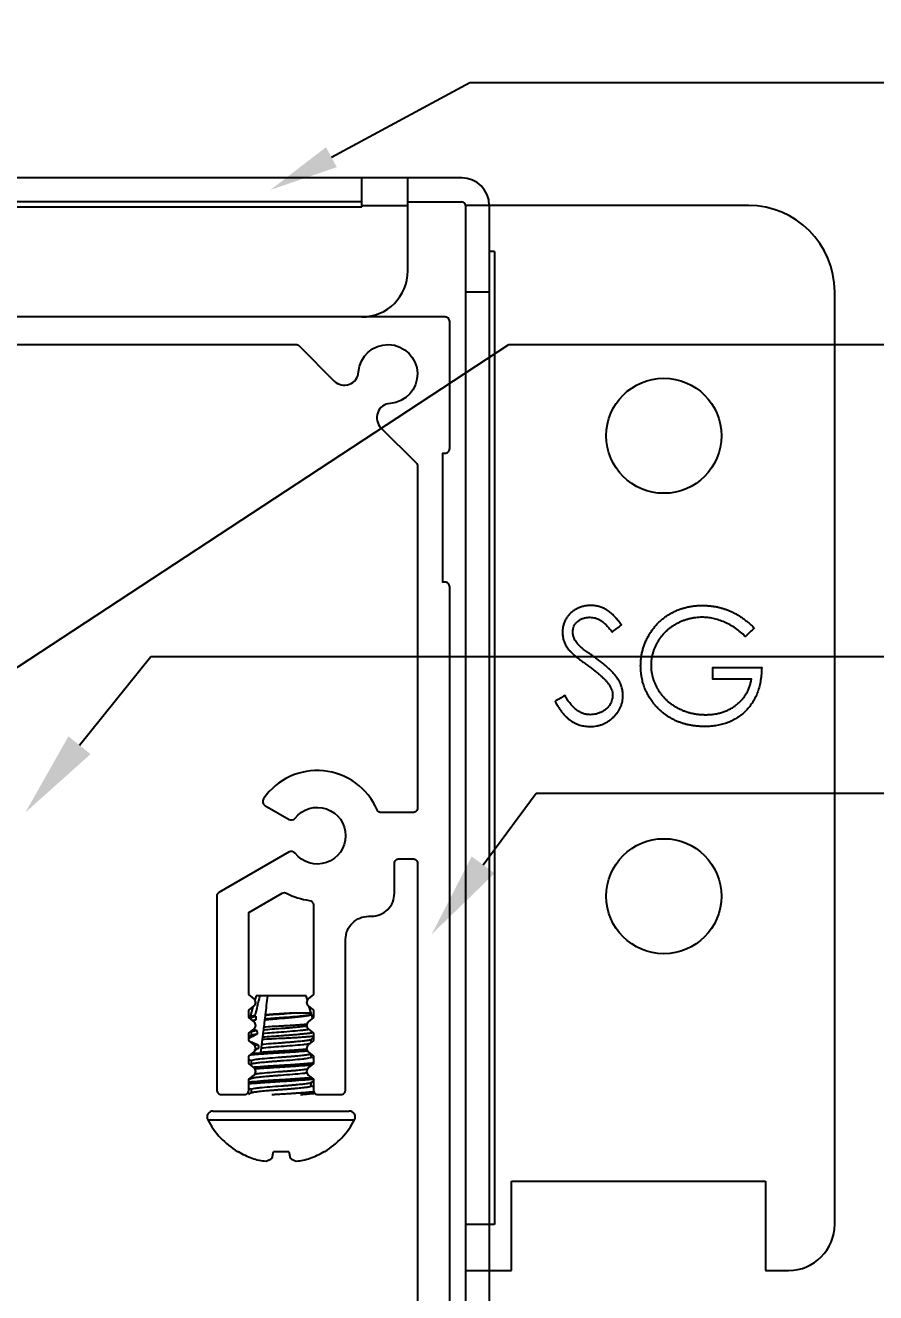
# Model space of a CAD drawing. Extents: x -3.31 to 5.76, y -0.45 to 4.38.
# Drawn here: x 0.578 to 2.425, y 1.508 to 4.26 of the extents above; entities that cross this region are included whole.
import ezdxf
from ezdxf import colors
from ezdxf.entities.mleader import LeaderData, LeaderLine
from ezdxf.math import Vec2, Vec3

# ---------------------------------------------------------------- set-up
doc = ezdxf.new("R2010")
doc.units = 0
doc.header["$LTSCALE"] = 0.5
doc.header["$MEASUREMENT"] = 0
doc.layers.add('CUST DWG', color=60, linetype='CONTINUOUS', lineweight=20)
for name, color, linetype in [('FAB DWG', 221, 'CONTINUOUS'), ('Hardware', 242, 'CONTINUOUS'), ('Housing', 150, 'CONTINUOUS'), ('Mounting', 4, 'CONTINUOUS')]:
    doc.layers.add(name, color=color, linetype=linetype)
doc.styles.add('LSAD_Standard', font='arial.ttf')
doc.styles.get("Standard").update_dxf_attribs({"font": 'arial.ttf'})

msp = doc.modelspace()

# ---------------------------------------------------------------- linework, layer by layer
at = {"layer": 'Hardware', "linetype": 'Continuous', "lineweight": 25, "transparency": 16777216}
for p, q in [((1.0795, 2.1521), (1.0771, 2.1435)), ((1.0878, 2.1521), (1.0795, 2.1521)), ((1.1051, 2.1521), (1.0878, 2.1521)), ((1.1885, 2.1521), (1.1051, 2.1521)), ((1.1909, 2.1435), (1.1885, 2.1521)), ((1.0728, 2.1284), (1.0666, 2.1066)), ((1.1991, 2.1148), (1.1952, 2.1284)), ((1.0689, 2.1052), (1.0689, 2.1009)), ((1.0737, 2.0972), (1.0736, 2.0969)), ((1.0968, 2.0842), (1.0987, 2.1002)), ((1.099, 2.1024), (1.1, 2.1103)), ((1.1991, 2.1148), (1.1566, 2.1148)), ((1.1991, 2.113), (1.1991, 2.1148)), ((1.2023, 2.1035), (1.1997, 2.1127)), ((1.0689, 2.074), (1.0689, 2.0665)), ((1.0951, 2.0708), (1.0961, 2.0787)), ((1.0629, 2.0551), (1.0629, 2.0551)), ((1.0641, 2.0598), (1.064, 2.0595)), ((1.0912, 2.0391), (1.0922, 2.047)), ((1.0935, 2.0573), (1.0941, 2.0629)), ((1.1991, 2.0509), (1.1991, 2.058)), ((1.0689, 2.0115), (1.0689, 2.004)), ((1.0897, 2.0271), (1.0713, 2.0271)), ((1.0897, 2.0271), (1.0901, 2.0301)), ((1.1991, 2.0193), (1.1991, 2.0251)), ((1.0689, 1.9802), (1.0689, 1.9799)), ((1.0689, 1.9751), (1.0689, 1.9728)), ((1.1991, 1.9568), (1.1991, 1.9642)), ((1.0689, 1.949), (1.0689, 1.9415)), ((0.986, 1.9021), (1.282, 1.9021)), ((0.9745, 1.8829), (1.2935, 1.8829)), ((1.0392, 1.814), (1.0407, 1.814)), ((1.1147, 1.7995), (1.1173, 1.814)), ((1.1173, 1.814), (1.1507, 1.814)), ((1.1507, 1.814), (1.1533, 1.7995)), ((1.2273, 1.814), (1.2288, 1.814))]:
    msp.add_line(p, q, dxfattribs=at)
for centre, radius, start, end in [((0.986, 1.8891), 0.013, 90, 207.9938), ((1.282, 1.8891), 0.013, 332.0062, 90), ((1.134, 1.9677), 0.1806, 207.9938, 238.3387), ((1.134, 1.9677), 0.1806, 301.6613, 332.0062), ((1.1336, 1.9699), 0.1815, 239.229, 249.8813), ((1.1171, 1.9435), 0.1512, 252.3082, 263.939), ((1.0901, 1.8349), 0.0431, 284.8076, 304.868), ((1.1779, 1.8349), 0.0431, 235.132, 255.1924), ((1.1509, 1.9435), 0.1512, 276.061, 287.6918), ((1.1344, 1.9699), 0.1815, 290.1187, 300.771)]:
    msp.add_arc(centre, radius, start, end, dxfattribs=at)
for start_param, end_param in [(5.267834, 5.285097), (5.338078, 5.356179), (5.412021, 5.431208)]:
    msp.add_ellipse((1.134, 2.3875), major_axis=(0, -0.5301), ratio=0.122785, start_param=start_param, end_param=end_param, dxfattribs=at)
for points in [[(1.0878, 2.1521), (1.0841, 2.1377), (1.0804, 2.1233), (1.0767, 2.1089)], [(1.1, 2.111), (1.1017, 2.1247), (1.1034, 2.1384), (1.1051, 2.1521)], [(1.0734, 2.0971), (1.0735, 2.0972), (1.0736, 2.0972), (1.0737, 2.0972)], [(1.0793, 2.1002), (1.0774, 2.0992), (1.0755, 2.0982), (1.0737, 2.0972)], [(1.0767, 2.1089), (1.0773, 2.1086), (1.078, 2.1083), (1.0787, 2.108)], [(1.0987, 2.1002), (1.0988, 2.1009), (1.0989, 2.1017), (1.099, 2.1024)], [(1.1, 2.1103), (1.1, 2.1105), (1.1, 2.1107), (1.1, 2.111)], [(1.1566, 2.1148), (1.1493, 2.1142), (1.1418, 2.1137), (1.134, 2.1133)], [(1.134, 2.113), (1.1414, 2.1136), (1.1492, 2.1141), (1.1566, 2.1148)], [(1.0679, 2.0742), (1.0682, 2.074), (1.0686, 2.0738), (1.0689, 2.0736)], [(1.0941, 2.0629), (1.1063, 2.064), (1.1201, 2.065), (1.134, 2.066)], [(1.064, 2.0597), (1.064, 2.0597), (1.064, 2.0598), (1.0641, 2.0598)], [(1.085, 2.0384), (1.0816, 2.0367), (1.0783, 2.035), (1.0749, 2.0333)], [(1.0758, 2.0451), (1.0781, 2.0454), (1.0808, 2.0458), (1.0842, 2.0462)], [(1.1985, 2.0576), (1.2003, 2.0587), (1.2022, 2.0598), (1.204, 2.0609)], [(1.1991, 2.0509), (1.1991, 2.0509), (1.1991, 2.0509), (1.1991, 2.0509)], [(1.064, 2.014), (1.0656, 2.013), (1.0673, 2.0121), (1.0689, 2.0111)], [(1.204, 2.0168), (1.2024, 2.0177), (1.2007, 2.0187), (1.1991, 2.0196)], [(1.0695, 2.0044), (1.0686, 2.0038), (1.0676, 2.0033), (1.0667, 2.0027)], [(1.0695, 1.9731), (1.0677, 1.972), (1.0658, 1.971), (1.064, 1.9699)], [(1.1985, 1.9639), (1.2003, 1.965), (1.2022, 1.966), (1.204, 1.9671)], [(1.204, 1.9543), (1.2024, 1.9552), (1.2007, 1.9562), (1.1991, 1.9571)], [(1.0695, 1.9419), (1.0673, 1.9406), (1.0651, 1.9393), (1.0629, 1.938)], [(1.064, 1.9515), (1.0656, 1.9505), (1.0673, 1.9496), (1.0689, 1.9486)], [(1.2077, 1.938), (1.2083, 1.9384), (1.2089, 1.9387), (1.2095, 1.9391)]]:
    msp.add_open_spline(points, degree=3, dxfattribs=at)
for points, knots in [([(1.0767, 2.1089), (1.0758, 2.1088), (1.074, 2.1086), (1.0718, 2.1082), (1.07, 2.1079), (1.0685, 2.1076), (1.0674, 2.1072), (1.0667, 2.1068), (1.0665, 2.1064), (1.0667, 2.1061), (1.0671, 2.106), (1.0672, 2.1059)], [0, 0, 0, 0, 0.112244, 0.224489, 0.339488, 0.454487, 0.576018, 0.697549, 0.822591, 0.947633, 1, 1, 1, 1]), ([(1.0672, 2.1059), (1.0675, 2.1057), (1.0681, 2.1054), (1.0687, 2.105), (1.0689, 2.1049)], [0, 0, 0, 0, 0.568127, 1, 1, 1, 1]), ([(1.0689, 2.1052), (1.0689, 2.1057), (1.0698, 2.1062), (1.0732, 2.1071), (1.0756, 2.1076), (1.0787, 2.108)], [0, 0, 0, 0, 0.5, 0.5, 1, 1, 1, 1]), ([(1.0714, 2.0988), (1.0715, 2.0989), (1.0725, 2.0991), (1.0747, 2.0996), (1.0778, 2.1), (1.0793, 2.1002)], [0.3191549, 0.3191549, 0.3191549, 0.3191549, 0.3566126, 0.6825629, 1, 1, 1, 1]), ([(1.0987, 2.1002), (1.1041, 2.1007), (1.1098, 2.1013), (1.1216, 2.1023), (1.1278, 2.1029), (1.134, 2.1034)], [0, 0, 0, 0, 0.5, 0.5, 1, 1, 1, 1]), ([(1.099, 2.1024), (1.1043, 2.1029), (1.1101, 2.1034), (1.122, 2.1044), (1.1281, 2.1048), (1.134, 2.1052)], [0, 0, 0, 0, 0.5, 0.5, 1, 1, 1, 1]), ([(1.134, 2.1133), (1.128, 2.1129), (1.1222, 2.1126), (1.1107, 2.1118), (1.1052, 2.1114), (1.1, 2.111)], [0, 0, 0, 0, 0.5, 0.5, 1, 1, 1, 1]), ([(1.1, 2.1103), (1.1052, 2.1108), (1.1108, 2.1113), (1.1224, 2.1122), (1.1283, 2.1126), (1.134, 2.113)], [0, 0, 0, 0, 0.5, 0.5, 1, 1, 1, 1]), ([(1.134, 2.1034), (1.1358, 2.1035), (1.1395, 2.1038), (1.1449, 2.1043), (1.1503, 2.1047), (1.1557, 2.1052), (1.1609, 2.1058), (1.1659, 2.1063), (1.1708, 2.1068), (1.1754, 2.1073), (1.1796, 2.1079), (1.1835, 2.1084), (1.1871, 2.1089), (1.1903, 2.1094), (1.193, 2.1098), (1.1953, 2.1103), (1.1971, 2.1108), (1.1985, 2.1113), (1.1994, 2.1118), (1.1997, 2.1124), (1.1997, 2.1129), (1.1993, 2.1132), (1.1991, 2.1134)], [0, 0, 0, 0, 0.048648, 0.0972962, 0.1472754, 0.1972547, 0.2473158, 0.2973769, 0.3488876, 0.4003983, 0.4505383, 0.5006782, 0.5522771, 0.6038759, 0.6539802, 0.7040826, 0.7557158, 0.807349, 0.8562902, 0.9052315, 0.9556005, 1, 1, 1, 1]), ([(1.134, 2.1052), (1.1421, 2.1058), (1.1507, 2.1064), (1.1668, 2.1078), (1.1742, 2.1085), (1.1832, 2.1095), (1.1859, 2.1098), (1.1905, 2.1104), (1.1924, 2.1107), (1.1973, 2.1116), (1.1991, 2.1123), (1.1991, 2.113)], [0, 0, 0, 0, 0.25, 0.25, 0.5, 0.5, 0.625, 0.625, 0.75, 0.75, 1, 1, 1, 1]), ([(1.0695, 2.0669), (1.0682, 2.0661), (1.0664, 2.065), (1.0645, 2.064), (1.064, 2.0637)], [0, 0, 0, 0, 0.2434195, 0.3393253, 0.3393253, 0.3393253, 0.3393253]), ([(1.0819, 2.0693), (1.0787, 2.0676), (1.0755, 2.0659), (1.0723, 2.0642), (1.0706, 2.0633), (1.069, 2.0624), (1.0674, 2.0616), (1.0663, 2.061), (1.0652, 2.0604), (1.0641, 2.0598)], [0, 0, 0, 0, 0.0002790799, 0.0002790799, 0.0002790799, 0.0004186284, 0.0004186284, 0.0004186284, 0.0005157573, 0.0005157573, 0.0005157573, 0.0005157573]), ([(1.0689, 2.074), (1.0689, 2.0745), (1.0701, 2.0751), (1.0733, 2.0759), (1.0746, 2.0761), (1.0776, 2.0766), (1.0793, 2.0768), (1.0812, 2.0771)], [0, 0, 0, 0, 0.5, 0.5, 0.75, 0.75, 1, 1, 1, 1]), ([(1.0695, 2.0669), (1.07, 2.0671), (1.0709, 2.0675), (1.0737, 2.0682), (1.0773, 2.0687), (1.0804, 2.0691), (1.0819, 2.0693)], [0, 0, 0, 0, 0.2512786, 0.5053271, 0.7529688, 1, 1, 1, 1]), ([(1.0746, 2.0799), (1.0746, 2.0798), (1.0746, 2.0798), (1.0747, 2.0798), (1.0769, 2.0789), (1.079, 2.0779), (1.0812, 2.0771)], [0.0001776785, 0.0001776785, 0.0001776785, 0.0001776785, 0.0001810115, 0.0001810115, 0.0001810115, 0.000362095, 0.000362095, 0.000362095, 0.000362095]), ([(1.0941, 2.0629), (1.0942, 2.0633), (1.0942, 2.0637), (1.0943, 2.0641), (1.0944, 2.0649), (1.0945, 2.0656), (1.0946, 2.0664), (1.0948, 2.0679), (1.0949, 2.0694), (1.0951, 2.0708)], [0.0000695081, 0.0000695081, 0.0000695081, 0.0000695081, 0.0001386637, 0.0001386637, 0.0001386637, 0.0002773283, 0.0002773283, 0.0002773283, 0.0005446923, 0.0005446923, 0.0005446923, 0.0005446923]), ([(1.0951, 2.0708), (1.1008, 2.0713), (1.1072, 2.0719), (1.1205, 2.073), (1.1274, 2.0735), (1.134, 2.074)], [0, 0, 0, 0, 0.5, 0.5, 1, 1, 1, 1]), ([(1.0961, 2.0787), (1.0962, 2.0798), (1.0964, 2.0809), (1.0965, 2.082), (1.0966, 2.0827), (1.0967, 2.0834), (1.0968, 2.0842)], [0, 0, 0, 0, 0.0001874354, 0.0001874354, 0.0001874354, 0.0003074882, 0.0003074882, 0.0003074882, 0.0003074882]), ([(1.0961, 2.0787), (1.1017, 2.0792), (1.1079, 2.0798), (1.1209, 2.0808), (1.1276, 2.0813), (1.134, 2.0818)], [0, 0, 0, 0, 0.5, 0.5, 1, 1, 1, 1]), ([(1.134, 2.0864), (1.1275, 2.0861), (1.121, 2.0857), (1.1084, 2.0849), (1.1024, 2.0846), (1.0968, 2.0842)], [0, 0, 0, 0, 0.5, 0.5, 1, 1, 1, 1]), ([(1.1895, 2.0902), (1.1887, 2.0901), (1.1865, 2.0899), (1.1827, 2.0896), (1.1781, 2.0893), (1.1732, 2.0889), (1.168, 2.0885), (1.1626, 2.0881), (1.1568, 2.0878), (1.1502, 2.0873), (1.1425, 2.0869), (1.1369, 2.0866), (1.134, 2.0864)], [0.4362175, 0.4362175, 0.4362175, 0.4362175, 0.4726258, 0.5252936, 0.5794574, 0.6336212, 0.686859, 0.7400967, 0.7948807, 0.8496647, 0.9243125, 1, 1, 1, 1]), ([(1.134, 2.0818), (1.1368, 2.082), (1.1423, 2.0824), (1.1507, 2.083), (1.1588, 2.0837), (1.1666, 2.0844), (1.1739, 2.0851), (1.1803, 2.0858), (1.1855, 2.0864), (1.1883, 2.0867), (1.1894, 2.0869)], [0, 0, 0, 0, 0.0884382, 0.1792117, 0.2716125, 0.3648493, 0.4580862, 0.550487, 0.6412605, 0.7087591, 0.7087591, 0.7087591, 0.7087591]), ([(1.134, 2.074), (1.1421, 2.0745), (1.1507, 2.0752), (1.1668, 2.0766), (1.1742, 2.0773), (1.1832, 2.0783), (1.1859, 2.0786), (1.1903, 2.0792), (1.1921, 2.0794), (1.1936, 2.0797)], [0, 0, 0, 0, 0.25, 0.25, 0.5, 0.5, 0.625, 0.625, 0.7398258, 0.7398258, 0.7398258, 0.7398258]), ([(1.134, 2.066), (1.1376, 2.0662), (1.1431, 2.0666), (1.1504, 2.0672), (1.156, 2.0676), (1.1619, 2.0681), (1.1678, 2.0686), (1.1736, 2.0692), (1.1791, 2.0697), (1.1842, 2.0702), (1.1889, 2.0707), (1.1933, 2.0712), (1.1973, 2.0717), (1.2002, 2.0721), (1.2018, 2.0724), (1.2023, 2.0724)], [0, 0, 0, 0, 0.0834251, 0.1260067, 0.1685884, 0.2182514, 0.2679144, 0.3190165, 0.3701187, 0.4198424, 0.4695662, 0.5207354, 0.5719047, 0.6216119, 0.6487071, 0.6487071, 0.6487071, 0.6487071]), ([(1.204, 2.0642), (1.2033, 2.0641), (1.2016, 2.0639), (1.1984, 2.0636), (1.1943, 2.0633), (1.1898, 2.0629), (1.1849, 2.0626), (1.1796, 2.0622), (1.174, 2.0618), (1.168, 2.0614), (1.1618, 2.061), (1.1541, 2.0606), (1.1448, 2.0601), (1.1376, 2.0597), (1.134, 2.0596)], [0.310841, 0.310841, 0.310841, 0.310841, 0.3447317, 0.3986166, 0.4512196, 0.5038226, 0.5579182, 0.6120137, 0.6652134, 0.718413, 0.7731576, 0.8279021, 0.9131695, 1, 1, 1, 1]), ([(1.0651, 2.0541), (1.0661, 2.0536), (1.0671, 2.0532), (1.0682, 2.0527), (1.0699, 2.052), (1.0717, 2.0512), (1.0735, 2.0504), (1.077, 2.0489), (1.0806, 2.0475), (1.0842, 2.0462)], [0.0000617261, 0.0000617261, 0.0000617261, 0.0000617261, 0.0001468909, 0.0001468909, 0.0001468909, 0.000293784, 0.000293784, 0.000293784, 0.000587968, 0.000587968, 0.000587968, 0.000587968]), ([(1.0787, 2.0377), (1.0789, 2.0377), (1.0809, 2.0379), (1.0831, 2.0382), (1.085, 2.0384)], [0.7201844, 0.7201844, 0.7201844, 0.7201844, 0.7561037, 1, 1, 1, 1]), ([(1.0901, 2.0301), (1.0902, 2.0309), (1.0903, 2.0317), (1.0904, 2.0325), (1.0905, 2.0336), (1.0907, 2.0348), (1.0908, 2.0359), (1.091, 2.037), (1.0911, 2.0381), (1.0912, 2.0391)], [0, 0, 0, 0, 0.0001386643, 0.0001386643, 0.0001386643, 0.0003506124, 0.0003506124, 0.0003506124, 0.0005626753, 0.0005626753, 0.0005626753, 0.0005626753]), ([(1.0912, 2.0391), (1.0971, 2.0397), (1.1041, 2.0404), (1.1189, 2.0416), (1.1266, 2.0422), (1.134, 2.0427)], [0, 0, 0, 0, 0.5, 0.5, 1, 1, 1, 1]), ([(1.0922, 2.047), (1.0924, 2.0487), (1.0926, 2.0505), (1.0928, 2.0523), (1.093, 2.0532), (1.0931, 2.0541), (1.0932, 2.055), (1.0933, 2.0558), (1.0934, 2.0566), (1.0935, 2.0573)], [0, 0, 0, 0, 0.0003045363, 0.0003045363, 0.0003045363, 0.0004568481, 0.0004568481, 0.0004568481, 0.000587397, 0.000587397, 0.000587397, 0.000587397]), ([(1.0922, 2.047), (1.0981, 2.0476), (1.1049, 2.0483), (1.1193, 2.0495), (1.1268, 2.05), (1.134, 2.0505)], [0, 0, 0, 0, 0.5, 0.5, 1, 1, 1, 1]), ([(1.134, 2.0596), (1.1269, 2.0592), (1.1199, 2.0589), (1.1063, 2.0581), (1.0996, 2.0577), (1.0935, 2.0573)], [0, 0, 0, 0, 0.5, 0.5, 1, 1, 1, 1]), ([(1.134, 2.0505), (1.1368, 2.0507), (1.1423, 2.0511), (1.1507, 2.0518), (1.1588, 2.0524), (1.1666, 2.0531), (1.1739, 2.0538), (1.1803, 2.0545), (1.1859, 2.0552), (1.1905, 2.0557), (1.1942, 2.0563), (1.197, 2.057), (1.198, 2.0574), (1.1985, 2.0576)], [0, 0, 0, 0, 0.088435, 0.179206, 0.271603, 0.364837, 0.458071, 0.550469, 0.641239, 0.729674, 0.818109, 0.90888, 1, 1, 1, 1]), ([(1.134, 2.0427), (1.1421, 2.0433), (1.1507, 2.0439), (1.1668, 2.0453), (1.1742, 2.046), (1.1832, 2.047), (1.1859, 2.0473), (1.1905, 2.0479), (1.1924, 2.0482), (1.1953, 2.0488), (1.1964, 2.049), (1.1972, 2.0493)], [0, 0, 0, 0, 0.25, 0.25, 0.5, 0.5, 0.625, 0.625, 0.75, 0.75, 0.8498035, 0.8498035, 0.8498035, 0.8498035]), ([(1.134, 2.033), (1.1375, 2.0332), (1.1445, 2.0335), (1.155, 2.0342), (1.1653, 2.0349), (1.1751, 2.0356), (1.1831, 2.0362), (1.1877, 2.0365), (1.1894, 2.0367)], [0, 0, 0, 0, 0.0755779, 0.1531431, 0.2320928, 0.3117535, 0.3914142, 0.441521, 0.441521, 0.441521, 0.441521]), ([(1.068, 2.0244), (1.0683, 2.0244), (1.0706, 2.0246), (1.0756, 2.0251), (1.0838, 2.0258), (1.0929, 2.0264), (1.1027, 2.0271), (1.113, 2.0278), (1.1235, 2.0285), (1.1305, 2.0289), (1.134, 2.0291)], [0.443136, 0.443136, 0.443136, 0.443136, 0.4520709, 0.5296362, 0.6085858, 0.6882465, 0.7679072, 0.8468569, 0.9244221, 1, 1, 1, 1]), ([(1.0689, 2.0115), (1.0689, 2.0122), (1.0707, 2.0129), (1.0756, 2.0138), (1.0775, 2.0141), (1.0821, 2.0147), (1.0848, 2.015), (1.0938, 2.016), (1.1012, 2.0167), (1.1173, 2.0181), (1.1259, 2.0187), (1.134, 2.0193)], [0, 0, 0, 0, 0.25, 0.25, 0.375, 0.375, 0.5, 0.5, 0.75, 0.75, 1, 1, 1, 1]), ([(1.0695, 2.0044), (1.07, 2.0046), (1.071, 2.005), (1.0738, 2.0057), (1.0775, 2.0063), (1.0821, 2.0069), (1.0877, 2.0075), (1.0941, 2.0082), (1.1014, 2.0089), (1.1092, 2.0096), (1.1173, 2.0102), (1.1257, 2.0109), (1.1312, 2.0113), (1.134, 2.0115)], [0, 0, 0, 0, 0.091126, 0.181896, 0.270331, 0.358765, 0.449535, 0.541932, 0.635165, 0.728398, 0.820796, 0.911565, 1, 1, 1, 1]), ([(1.0901, 2.0301), (1.0968, 2.0306), (1.1041, 2.0311), (1.119, 2.0321), (1.1266, 2.0326), (1.134, 2.033)], [0, 0, 0, 0, 0.5, 0.5, 1, 1, 1, 1]), ([(1.134, 2.0291), (1.1443, 2.0296), (1.155, 2.0303), (1.1746, 2.0316), (1.1834, 2.0323), (1.1907, 2.0329)], [0, 0, 0, 0, 0.25, 0.25, 0.483276, 0.483276, 0.483276, 0.483276]), ([(1.134, 2.0193), (1.1368, 2.0195), (1.1423, 2.0199), (1.1507, 2.0205), (1.1588, 2.0212), (1.1666, 2.0219), (1.1739, 2.0226), (1.1803, 2.0233), (1.1859, 2.0239), (1.1905, 2.0245), (1.1942, 2.0251), (1.1966, 2.0256), (1.1976, 2.026), (1.1979, 2.0261)], [0, 0, 0, 0, 0.0884346, 0.1792045, 0.2716016, 0.3648347, 0.4580677, 0.5504648, 0.6412347, 0.7296693, 0.8181039, 0.9088738, 0.9638179, 0.9638179, 0.9638179, 0.9638179]), ([(1.134, 2.0115), (1.1421, 2.012), (1.1507, 2.0127), (1.1668, 2.0141), (1.1742, 2.0148), (1.1832, 2.0158), (1.1859, 2.0161), (1.1905, 2.0167), (1.1924, 2.017), (1.1973, 2.0179), (1.1991, 2.0186), (1.1991, 2.0193)], [0, 0, 0, 0, 0.25, 0.25, 0.5, 0.5, 0.625, 0.625, 0.75, 0.75, 1, 1, 1, 1]), ([(1.073, 1.9975), (1.0739, 1.9976), (1.0748, 1.9977), (1.0833, 1.9984), (1.0927, 1.9991), (1.113, 2.0005), (1.1238, 2.0011), (1.134, 2.0017)], [0.4683788, 0.4683788, 0.4683788, 0.4683788, 0.5, 0.5, 0.75, 0.75, 1, 1, 1, 1]), ([(1.0768, 1.9939), (1.079, 1.9941), (1.0842, 1.9945), (1.0929, 1.9952), (1.1027, 1.9959), (1.113, 1.9966), (1.1235, 1.9972), (1.1305, 1.9976), (1.134, 1.9978)], [0.5399853, 0.5399853, 0.5399853, 0.5399853, 0.6085858, 0.6882465, 0.7679072, 0.8468569, 0.9244221, 1, 1, 1, 1]), ([(1.0772, 1.9828), (1.078, 1.9829), (1.0789, 1.983), (1.0821, 1.9834), (1.0848, 1.9837), (1.0938, 1.9847), (1.1012, 1.9854), (1.1173, 1.9868), (1.1259, 1.9875), (1.134, 1.988)], [0.325081, 0.325081, 0.325081, 0.325081, 0.375, 0.375, 0.5, 0.5, 0.75, 0.75, 1, 1, 1, 1]), ([(1.134, 2.0017), (1.1375, 2.0019), (1.1445, 2.0023), (1.155, 2.0029), (1.1653, 2.0036), (1.1751, 2.0043), (1.1842, 2.005), (1.1924, 2.0057), (1.1989, 2.0063), (1.2025, 2.0066), (1.204, 2.0068)], [0, 0, 0, 0, 0.0755779, 0.1531431, 0.2320928, 0.3117535, 0.3914142, 0.4703638, 0.5479291, 0.6090833, 0.6090833, 0.6090833, 0.6090833]), ([(1.134, 1.9978), (1.1443, 1.9984), (1.155, 1.999), (1.1753, 2.0004), (1.1847, 2.0011), (1.1956, 2.0021), (1.1985, 2.0023), (1.2011, 2.0026)], [0, 0, 0, 0, 0.25, 0.25, 0.5, 0.5, 0.6088032, 0.6088032, 0.6088032, 0.6088032]), ([(1.134, 1.988), (1.1368, 1.9882), (1.1423, 1.9886), (1.1507, 1.9893), (1.1588, 1.9899), (1.1666, 1.9906), (1.1739, 1.9913), (1.1803, 1.992), (1.1859, 1.9927), (1.1892, 1.9931), (1.1907, 1.9933), (1.1908, 1.9933)], [0, 0, 0, 0, 0.0884346, 0.1792045, 0.2716016, 0.3648347, 0.4580677, 0.5504648, 0.6412347, 0.7296693, 0.7396386, 0.7396386, 0.7396386, 0.7396386]), ([(1.134, 1.9802), (1.1421, 1.9808), (1.1507, 1.9814), (1.1668, 1.9828), (1.1742, 1.9835), (1.1832, 1.9845), (1.1859, 1.9848), (1.1887, 1.9852), (1.1892, 1.9853), (1.1897, 1.9853)], [0, 0, 0, 0, 0.25, 0.25, 0.5, 0.5, 0.625, 0.625, 0.6524322, 0.6524322, 0.6524322, 0.6524322]), ([(1.064, 1.9654), (1.0646, 1.9654), (1.0651, 1.9655), (1.0686, 1.9658), (1.072, 1.9662), (1.0833, 1.9671), (1.0927, 1.9679), (1.113, 1.9692), (1.1238, 1.9699), (1.134, 1.9705)], [0.3494771, 0.3494771, 0.3494771, 0.3494771, 0.375, 0.375, 0.5, 0.5, 0.75, 0.75, 1, 1, 1, 1]), ([(1.064, 1.9615), (1.0655, 1.9616), (1.0691, 1.962), (1.0756, 1.9626), (1.0838, 1.9633), (1.0929, 1.9639), (1.1027, 1.9646), (1.113, 1.9653), (1.1235, 1.966), (1.1305, 1.9664), (1.134, 1.9666)], [0.3909167, 0.3909167, 0.3909167, 0.3909167, 0.4520709, 0.5296362, 0.6085858, 0.6882465, 0.7679072, 0.8468569, 0.9244221, 1, 1, 1, 1]), ([(1.0689, 1.949), (1.0689, 1.9497), (1.0707, 1.9504), (1.0756, 1.9513), (1.0775, 1.9516), (1.0821, 1.9522), (1.0848, 1.9525), (1.0938, 1.9535), (1.1012, 1.9542), (1.1173, 1.9556), (1.1259, 1.9562), (1.134, 1.9568)], [0, 0, 0, 0, 0.25, 0.25, 0.375, 0.375, 0.5, 0.5, 0.75, 0.75, 1, 1, 1, 1]), ([(1.0695, 1.9731), (1.07, 1.9733), (1.071, 1.9738), (1.0738, 1.9744), (1.0775, 1.975), (1.0821, 1.9756), (1.0877, 1.9763), (1.0941, 1.9769), (1.1014, 1.9776), (1.1092, 1.9783), (1.1173, 1.979), (1.1257, 1.9796), (1.1312, 1.98), (1.134, 1.9802)], [0, 0, 0, 0, 0.091126, 0.181896, 0.270331, 0.358765, 0.449535, 0.541932, 0.635165, 0.728398, 0.820796, 0.911565, 1, 1, 1, 1]), ([(1.0695, 1.9419), (1.07, 1.9421), (1.071, 1.9425), (1.0738, 1.9432), (1.0775, 1.9438), (1.0821, 1.9444), (1.0877, 1.945), (1.0941, 1.9457), (1.1014, 1.9464), (1.1092, 1.9471), (1.1173, 1.9477), (1.1257, 1.9484), (1.134, 1.949), (1.1423, 1.9496), (1.1507, 1.9502), (1.1588, 1.9509), (1.1666, 1.9516), (1.1739, 1.9523), (1.1803, 1.9529), (1.1859, 1.9536), (1.1905, 1.9542), (1.1942, 1.9548), (1.197, 1.9554), (1.1987, 1.9561), (1.199, 1.9566), (1.1991, 1.9568)], [0, 0, 0, 0, 0.043507, 0.086844, 0.129067, 0.171289, 0.214626, 0.25874, 0.303253, 0.347767, 0.391881, 0.435218, 0.47744, 0.519662, 0.562999, 0.607113, 0.651627, 0.69614, 0.740254, 0.783591, 0.825813, 0.868036, 0.911373, 0.955487, 1, 1, 1, 1]), ([(1.134, 1.9705), (1.1375, 1.9707), (1.1445, 1.971), (1.155, 1.9717), (1.1653, 1.9724), (1.1751, 1.9731), (1.1842, 1.9738), (1.1923, 1.9744), (1.197, 1.9749), (1.1992, 1.9751)], [0, 0, 0, 0, 0.0755779, 0.1531431, 0.2320928, 0.3117535, 0.3914142, 0.4703638, 0.5467648, 0.5467648, 0.5467648, 0.5467648]), ([(1.134, 1.9666), (1.1443, 1.9671), (1.155, 1.9678), (1.1753, 1.9692), (1.1847, 1.9699), (1.196, 1.9709), (1.1994, 1.9712), (1.2026, 1.9715), (1.203, 1.9715), (1.2033, 1.9716)], [0, 0, 0, 0, 0.25, 0.25, 0.5, 0.5, 0.625, 0.625, 0.6400216, 0.6400216, 0.6400216, 0.6400216]), ([(1.134, 1.9568), (1.1368, 1.957), (1.1423, 1.9574), (1.1507, 1.958), (1.1588, 1.9587), (1.1666, 1.9594), (1.1739, 1.9601), (1.1803, 1.9608), (1.1859, 1.9614), (1.1905, 1.962), (1.1942, 1.9626), (1.197, 1.9632), (1.198, 1.9637), (1.1985, 1.9639)], [0, 0, 0, 0, 0.088435, 0.179204, 0.271602, 0.364835, 0.458068, 0.550465, 0.641235, 0.729669, 0.818104, 0.908874, 1, 1, 1, 1]), ([(1.1135, 1.938), (1.1168, 1.9382), (1.1236, 1.9386), (1.134, 1.9392), (1.1445, 1.9398), (1.155, 1.9404), (1.1653, 1.9411), (1.1751, 1.9418), (1.1842, 1.9425), (1.1924, 1.9432), (1.1992, 1.9438), (1.203, 1.9442), (1.2047, 1.9444)], [0.4055925, 0.4055925, 0.4055925, 0.4055925, 0.4442206, 0.4832737, 0.5223268, 0.5624068, 0.6032021, 0.6443649, 0.6855277, 0.7263231, 0.7664031, 0.802953, 0.802953, 0.802953, 0.802953]), ([(1.1763, 1.938), (1.179, 1.9382), (1.1846, 1.9386), (1.1924, 1.9393), (1.1994, 1.9399), (1.2041, 1.9404), (1.2064, 1.9407), (1.2071, 1.9408)], [0.683288, 0.683288, 0.683288, 0.683288, 0.7189803, 0.7597757, 0.7998557, 0.8389088, 0.8553483, 0.8553483, 0.8553483, 0.8553483])]:
    msp.add_open_spline(points, degree=3, knots=knots, dxfattribs=at)
at = {"layer": 'Housing', "linetype": 'Continuous', "lineweight": 25, "transparency": 16777216}
for points in [[(1.5, 0.586), (1.5, 3.0405, 0.414214), (1.49, 3.0505), (1.485, 3.0505), (1.485, 3.3305), (1.49, 3.3305, 0.414214), (1.5, 3.3405), (1.5, 3.6165, 0.414214), (1.49, 3.6265), (0.1603, 3.6265, 0.414214)], [(0.5097, 3.5665), (1.166, 3.5665, -0.198912), (1.173, 3.5636), (1.2493, 3.4873, 0.642942), (1.3022, 3.507, -2.192002), (1.3705, 3.4387, 0.642942), (1.3508, 3.3858), (1.4272, 3.3094, -0.198912), (1.4301, 3.3024), (1.4301, 2.56, -0.414214), (1.4201, 2.55), (1.3516, 2.55, -0.299392), (1.3424, 2.556, 0.590856), (1.0957, 2.5799, 0.436688), (1.0989, 2.5656), (1.1512, 2.5354, 0.373687), (1.1641, 2.5379, -2.900941), (1.1641, 2.4621, 0.373687), (1.1512, 2.4646), (0.999, 2.3767, 0.267949), (0.994, 2.3681), (0.994, 1.948, 0.414214), (1.004, 1.938), (1.054, 1.938, 0.414214), (1.064, 1.948), (1.064, 1.971), (1.0751, 1.9803, 0.466307), (1.0751, 1.9957), (1.064, 2.005), (1.064, 2.021), (1.0751, 2.0303, 0.466308), (1.0751, 2.0457), (1.064, 2.055), (1.064, 2.071), (1.0751, 2.0803, 0.466308), (1.0751, 2.0957), (1.064, 2.105), (1.064, 2.121), (1.0751, 2.1303, 0.466307), (1.0751, 2.1457), (1.064, 2.155), (1.064, 2.3334), (1.1361, 2.3751, -0.259204), (1.1458, 2.3752, 0.09238), (1.1952, 2.3596, -0.378796), (1.204, 2.3496), (1.204, 2.155), (1.1929, 2.1457, 0.466308), (1.1929, 2.1303), (1.204, 2.121), (1.204, 2.105), (1.1929, 2.0957, 0.466308), (1.1929, 2.0803), (1.204, 2.071), (1.204, 2.055), (1.1929, 2.0457, 0.466308), (1.1929, 2.0303), (1.204, 2.021), (1.204, 2.005), (1.1929, 1.9957, 0.466308), (1.1929, 1.9803), (1.204, 1.971), (1.204, 1.948, 0.414214), (1.214, 1.938), (1.264, 1.938, 0.414214), (1.274, 1.948), (1.274, 2.275, -0.414214), (1.324, 2.325), (1.33, 2.325, 0.414214), (1.38, 2.375), (1.38, 2.44, -0.414214), (1.39, 2.45), (1.4201, 2.45, -0.414214), (1.4301, 2.44), (1.4301, 1.1738, -0.414214)]]:
    msp.add_lwpolyline(points, format="xyb", dxfattribs=at)
at = {"layer": 'Mounting', "linetype": 'Continuous', "lineweight": 25, "transparency": 16777216}
for p, q in [((1.5261, 3.9285), (-1.5261, 3.9285)), ((1.3091, 3.8685), (1.3091, 3.9285)), ((1.4091, 3.7265), (1.4091, 3.9285)), ((1.3091, 3.8765), (-1.3091, 3.8765)), ((-1.3091, 3.8652), (1.3091, 3.8652)), ((1.3091, 3.8685), (1.4091, 3.8685)), ((1.3091, 3.8685), (1.3091, 3.8652)), ((1.4091, 3.8765), (1.5261, 3.8765)), ((1.5341, 3.8685), (1.5341, 0.3552)), ((2.1486, 3.8685), (1.5341, 3.8685)), ((1.5861, 3.8685), (1.5861, 0.3552)), ((1.5974, 3.7685), (1.5861, 3.7685)), ((1.5974, 3.7685), (1.5974, 1.656)), ((1.5341, 3.681), (1.5861, 3.681)), ((2.3361, 1.656), (2.3361, 3.681)), ((1.3091, 3.6265), (-1.3091, 3.6265)), ((1.6341, 1.556), (1.6341, 1.75)), ((1.6341, 1.75), (2.1861, 1.75)), ((2.1861, 1.75), (2.1861, 1.556)), ((1.5974, 1.656), (1.5341, 1.656)), ((1.5341, 1.556), (1.6341, 1.556)), ((2.1861, 1.556), (2.2361, 1.556))]:
    msp.add_line(p, q, dxfattribs=at)
for centre in [(1.9651, 3.3685), (1.9651, 2.3685)]:
    msp.add_circle(centre, 0.125, dxfattribs=at)
for centre, radius, start, end in [((1.5261, 3.8685), 0.06, 0, 90), ((1.5261, 3.8685), 0.008, 0, 90), ((2.1486, 3.681), 0.1875, 0, 90), ((1.3091, 3.7265), 0.1, 270, 0), ((2.2361, 1.656), 0.1, 270, 0)]:
    msp.add_arc(centre, radius, start, end, dxfattribs=at)
for points, knots in [([(1.8763, 2.8048), (1.8762, 2.8025), (1.8761, 2.7981), (1.8751, 2.7916), (1.8735, 2.7852), (1.8711, 2.7792), (1.8683, 2.7733), (1.8646, 2.7677), (1.8604, 2.7622), (1.8555, 2.7572), (1.8502, 2.7525), (1.8446, 2.7483), (1.8386, 2.7449), (1.8324, 2.742), (1.8259, 2.7398), (1.8192, 2.7382), (1.8121, 2.7373), (1.8073, 2.7371), (1.8049, 2.7371), (1.803, 2.7371), (1.7992, 2.7372), (1.7937, 2.7378), (1.7882, 2.7388), (1.783, 2.7402), (1.7778, 2.7419), (1.7728, 2.7441), (1.7679, 2.7467), (1.7632, 2.7496), (1.7585, 2.7531), (1.754, 2.7571), (1.7495, 2.7615), (1.7452, 2.7665), (1.7409, 2.7721), (1.7368, 2.7781), (1.7327, 2.7847), (1.7302, 2.7894), (1.7288, 2.7917), (1.7359, 2.796), (1.7429, 2.8002), (1.75, 2.8044), (1.7519, 2.8011), (1.7557, 2.7948), (1.762, 2.7863), (1.7685, 2.7791), (1.7753, 2.7731), (1.7823, 2.7685), (1.7896, 2.7652), (1.7972, 2.7631), (1.8023, 2.7629), (1.8049, 2.7627), (1.8071, 2.7628), (1.8114, 2.7629), (1.8178, 2.7641), (1.824, 2.7659), (1.8299, 2.7684), (1.8354, 2.7715), (1.8403, 2.7753), (1.8444, 2.7794), (1.8478, 2.7841), (1.8505, 2.7891), (1.8525, 2.7943), (1.8536, 2.7997), (1.8538, 2.8033), (1.8538, 2.8051), (1.8537, 2.8072), (1.8535, 2.8114), (1.8517, 2.8177), (1.8489, 2.8238), (1.8462, 2.8277), (1.8449, 2.8296), (1.8438, 2.8311), (1.8414, 2.8341), (1.8374, 2.8386), (1.8326, 2.8432), (1.8274, 2.8481), (1.8213, 2.8531), (1.8148, 2.8585), (1.8075, 2.8639), (1.8024, 2.8676), (1.7998, 2.8695), (1.7972, 2.8714), (1.7922, 2.875), (1.7851, 2.8803), (1.7788, 2.8851), (1.7733, 2.8896), (1.7686, 2.8936), (1.7646, 2.8972), (1.7614, 2.9005), (1.7596, 2.9026), (1.7588, 2.9035), (1.7577, 2.905), (1.7556, 2.9079), (1.7527, 2.9124), (1.7503, 2.917), (1.7483, 2.9218), (1.7467, 2.9266), (1.7457, 2.9315), (1.745, 2.9365), (1.7449, 2.9399), (1.7449, 2.9416), (1.745, 2.9442), (1.7452, 2.9495), (1.7467, 2.9571), (1.7492, 2.9644), (1.7526, 2.9713), (1.7571, 2.9776), (1.7622, 2.9833), (1.7683, 2.9882), (1.7751, 2.9924), (1.7824, 2.9957), (1.7901, 2.9982), (1.7982, 2.9996), (1.8037, 2.9998), (1.8065, 2.9999), (1.8094, 2.9998), (1.8153, 2.9996), (1.8239, 2.9979), (1.8322, 2.995), (1.8389, 2.9917), (1.8441, 2.9884), (1.8481, 2.9854), (1.8521, 2.9819), (1.8562, 2.978), (1.8604, 2.9736), (1.8646, 2.9687), (1.8689, 2.9634), (1.8717, 2.9595), (1.8731, 2.9576), (1.8663, 2.9525), (1.8596, 2.9474), (1.8528, 2.9422), (1.8516, 2.9438), (1.8492, 2.9468), (1.8456, 2.9511), (1.8423, 2.955), (1.8389, 2.9584), (1.8358, 2.9614), (1.8328, 2.964), (1.83, 2.9662), (1.8263, 2.9686), (1.8218, 2.9709), (1.8161, 2.9729), (1.8101, 2.974), (1.806, 2.9742), (1.804, 2.9743), (1.8014, 2.9742), (1.7964, 2.974), (1.7893, 2.9722), (1.783, 2.9693), (1.7775, 2.9653), (1.7729, 2.9605), (1.7697, 2.9551), (1.7677, 2.949), (1.7674, 2.9448), (1.7673, 2.9426), (1.7673, 2.9413), (1.7674, 2.9386), (1.7682, 2.9346), (1.7692, 2.9307), (1.7708, 2.9268), (1.773, 2.9228), (1.7759, 2.9187), (1.7795, 2.9145), (1.7823, 2.9118), (1.7838, 2.9103), (1.7843, 2.9098), (1.7856, 2.9087), (1.788, 2.9068), (1.7911, 2.9044), (1.795, 2.9015), (1.7995, 2.8982), (1.8049, 2.8944), (1.8109, 2.8901), (1.8151, 2.887), (1.8174, 2.8854), (1.8201, 2.8835), (1.8254, 2.8796), (1.8328, 2.8739), (1.8396, 2.8683), (1.8457, 2.8628), (1.8512, 2.8576), (1.856, 2.8525), (1.8602, 2.8475), (1.8647, 2.8412), (1.8693, 2.8334), (1.8733, 2.8239), (1.8758, 2.8143), (1.8761, 2.8079), (1.8763, 2.8048)], [0, 0, 0, 0, 0.061484, 0.121775, 0.18092, 0.240256, 0.300114, 0.361146, 0.423501, 0.488669, 0.553954, 0.617581, 0.680238, 0.742187, 0.804663, 0.868259, 0.93302, 1, 1, 1, 1.057208, 1.113696, 1.169178, 1.224159, 1.27872, 1.333794, 1.389241, 1.445822, 1.503704, 1.564294, 1.627975, 1.695038, 1.765373, 1.839611, 1.917538, 2, 2, 2, 3, 3, 3, 3.159004, 3.304646, 3.438547, 3.562322, 3.677433, 3.786897, 3.893611, 4, 4, 4, 4.091264, 4.18093, 4.270088, 4.360156, 4.448343, 4.532666, 4.613834, 4.693982, 4.772716, 4.849335, 4.923967, 5, 5, 5, 5.234723, 5.477158, 5.728556, 6, 6, 6, 6.090279, 6.18953, 6.299198, 6.418926, 6.548376, 6.688136, 6.839084, 7, 7, 7, 7.181535, 7.347082, 7.495568, 7.628357, 7.74552, 7.845831, 7.930782, 8, 8, 8, 8.133507, 8.262559, 8.388264, 8.512667, 8.633722, 8.755394, 8.877553, 9, 9, 9, 9.083785, 9.16578, 9.24628, 9.327461, 9.408797, 9.489715, 9.571376, 9.655523, 9.741019, 9.826547, 9.911989, 10, 10, 10, 10.107233, 10.213252, 10.31883, 10.426794, 10.483646, 10.543604, 10.608308, 10.677127, 10.750686, 10.828713, 10.91219, 11, 11, 11, 12, 12, 12, 12.098469, 12.189629, 12.274184, 12.352183, 12.423199, 12.488551, 12.548473, 12.60144, 12.701198, 12.799592, 12.898545, 13, 13, 13, 13.143073, 13.275903, 13.402371, 13.528414, 13.650356, 13.765895, 13.880774, 14, 14, 14, 14.107285, 14.214746, 14.322939, 14.434116, 14.553412, 14.686073, 14.834256, 15, 15, 15, 15.052594, 15.124952, 15.218094, 15.333502, 15.468789, 15.624938, 15.801683, 16, 16, 16, 16.096972, 16.187773, 16.272396, 16.351321, 16.424335, 16.491909, 16.554233, 16.611268, 16.716348, 16.81454, 16.908495, 17, 17, 17, 17]), ([(2.0065, 2.7437), (2.0065, 2.7437), (2.0041, 2.7445), (1.9993, 2.7461), (1.9924, 2.7488), (1.9857, 2.752), (1.9793, 2.7555), (1.9731, 2.7594), (1.9671, 2.7636), (1.9613, 2.7683), (1.9557, 2.7733), (1.9504, 2.7786), (1.9471, 2.7825), (1.9454, 2.7844), (1.943, 2.7874), (1.9381, 2.7935), (1.9319, 2.8032), (1.9266, 2.8132), (1.9222, 2.8236), (1.9189, 2.8343), (1.9165, 2.8454), (1.9151, 2.8569), (1.9148, 2.8647), (1.9147, 2.8686), (1.9148, 2.8715), (1.9149, 2.8774), (1.9158, 2.8861), (1.9171, 2.8946), (1.919, 2.9029), (1.9215, 2.9112), (1.9245, 2.9192), (1.928, 2.9271), (1.9321, 2.9348), (1.9367, 2.9422), (1.9417, 2.9493), (1.9471, 2.9559), (1.9529, 2.9621), (1.9571, 2.966), (1.9593, 2.9679), (1.9593, 2.9679), (1.9614, 2.9697), (1.9658, 2.9733), (1.9728, 2.9782), (1.9802, 2.9827), (1.988, 2.9868), (1.996, 2.9903), (2.0018, 2.9924), (2.005, 2.9934), (2.0053, 2.9935), (2.0078, 2.9943), (2.0131, 2.9958), (2.0215, 2.9976), (2.0305, 2.9989), (2.0398, 2.9998), (2.046, 2.9999), (2.0492, 2.9999), (2.0518, 2.9999), (2.0569, 2.9998), (2.0646, 2.9992), (2.0721, 2.9983), (2.0795, 2.9971), (2.0868, 2.9954), (2.094, 2.9934), (2.101, 2.9911), (2.108, 2.9883), (2.1148, 2.9851), (2.1217, 2.9816), (2.1284, 2.9776), (2.1351, 2.9731), (2.1419, 2.9682), (2.1485, 2.9628), (2.1551, 2.9571), (2.1594, 2.9529), (2.1615, 2.9508), (2.1551, 2.9448), (2.1487, 2.9387), (2.1423, 2.9326), (2.1388, 2.9359), (2.132, 2.9424), (2.1207, 2.9507), (2.109, 2.9579), (2.0969, 2.9638), (2.0883, 2.9671), (2.0838, 2.9685), (2.0834, 2.9686), (2.0798, 2.9698), (2.0721, 2.9718), (2.0604, 2.9739), (2.0524, 2.9742), (2.0485, 2.9743), (2.046, 2.9742), (2.0412, 2.9742), (2.034, 2.9734), (2.0269, 2.9724), (2.0199, 2.9708), (2.0131, 2.9688), (2.0086, 2.9672), (2.0065, 2.9664)], [0, 0, 0, 0, 0.000643, 0.062034, 0.122878, 0.183153, 0.242905, 0.302687, 0.362916, 0.423234, 0.484424, 0.546112, 0.608764, 0.608764, 0.608764, 0.73666, 0.862432, 0.985502, 1.108108, 1.230763, 1.354462, 1.480109, 1.608764, 1.608764, 1.608764, 1.650803, 1.692308, 1.733407, 1.774067, 1.814935, 1.855735, 1.897093, 1.93875, 1.980561, 2.021501, 2.062223, 2.102765, 2.143144, 2.143509, 2.143509, 2.143509, 2.183715, 2.224656, 2.266013, 2.30777, 2.34925, 2.391089, 2.396592, 2.396592, 2.396592, 2.433331, 2.475805, 2.519263, 2.563383, 2.608764, 2.608764, 2.608764, 2.670381, 2.730943, 2.79098, 2.850628, 2.909724, 2.968733, 3.027797, 3.086833, 3.146756, 3.207724, 3.270085, 3.334011, 3.399984, 3.46751, 3.537081, 3.608764, 3.608764, 3.608764, 4.608764, 4.608764, 4.608764, 4.744908, 4.877806, 5.00728, 5.135863, 5.261046, 5.270792, 5.270792, 5.270792, 5.380444, 5.496259, 5.608764, 5.608764, 5.608764, 5.651605, 5.694335, 5.736482, 5.778832, 5.821551, 5.861866, 5.861866, 5.861866, 5.861866]), ([(2.0065, 2.9664), (2.0064, 2.9664), (2.004, 2.9654), (1.9993, 2.9634), (1.9927, 2.9601), (1.9863, 2.9564), (1.9802, 2.9523), (1.9745, 2.948), (1.9692, 2.9433), (1.9643, 2.9382), (1.9596, 2.9329), (1.9554, 2.9272), (1.9516, 2.9213), (1.9483, 2.9152), (1.9453, 2.9089), (1.9428, 2.9026), (1.9408, 2.8961), (1.9392, 2.8896), (1.938, 2.883), (1.9373, 2.8764), (1.9372, 2.8719), (1.9372, 2.8696), (1.9372, 2.8673), (1.9373, 2.8627), (1.938, 2.8558), (1.9393, 2.8491), (1.941, 2.8424), (1.9432, 2.8358), (1.9458, 2.8292), (1.949, 2.8228), (1.9527, 2.8165), (1.9567, 2.8104), (1.9612, 2.8047), (1.9659, 2.7992), (1.9712, 2.7941), (1.9767, 2.7893), (1.9827, 2.7849), (1.989, 2.7808), (1.9956, 2.777), (2.0015, 2.7742), (2.0052, 2.7726), (2.0065, 2.772), (2.0076, 2.7716), (2.011, 2.7703), (2.0169, 2.7683), (2.0234, 2.7665), (2.0274, 2.7656), (2.029, 2.7653), (2.0299, 2.7651), (2.0335, 2.7644), (2.0397, 2.7636), (2.0476, 2.7628), (2.053, 2.7628), (2.0557, 2.7627), (2.0589, 2.7628), (2.0653, 2.7629), (2.0746, 2.764), (2.0836, 2.7656), (2.0922, 2.768), (2.1004, 2.771), (2.1083, 2.7746), (2.1157, 2.779), (2.1227, 2.784), (2.1292, 2.7895), (2.1351, 2.7955), (2.1402, 2.8019), (2.1446, 2.8086), (2.1483, 2.8158), (2.1514, 2.8234), (2.1537, 2.8314), (2.1546, 2.8369), (2.1551, 2.8397), (2.1274, 2.8397), (2.0996, 2.8397), (2.0718, 2.8397), (2.0718, 2.8482), (2.0718, 2.8568), (2.0718, 2.8653), (2.1071, 2.8653), (2.1423, 2.8653), (2.1776, 2.8653), (2.1774, 2.8605), (2.1772, 2.8512), (2.1755, 2.8375), (2.1728, 2.8246), (2.1691, 2.8125), (2.1644, 2.8011), (2.1586, 2.7905), (2.1516, 2.7807), (2.1438, 2.7716), (2.135, 2.7635), (2.1255, 2.7564), (2.1153, 2.7504), (2.1043, 2.7455), (2.0927, 2.7417), (2.0803, 2.739), (2.0672, 2.7374), (2.0583, 2.7372), (2.0537, 2.7371), (2.0509, 2.7371), (2.0453, 2.7372), (2.0371, 2.7378), (2.0291, 2.7387), (2.0213, 2.74), (2.0141, 2.7416), (2.0094, 2.7429), (2.0073, 2.7435), (2.007, 2.7436), (2.0068, 2.7437), (2.0065, 2.7437)], [0, 0, 0, 0, 0.002379, 0.045775, 0.089758, 0.133425, 0.17643, 0.218784, 0.260627, 0.301979, 0.343433, 0.385018, 0.42672, 0.468229, 0.508786, 0.549097, 0.588704, 0.627958, 0.667531, 0.706999, 0.746898, 0.746898, 0.746898, 0.785892, 0.82478, 0.863549, 0.902314, 0.941516, 0.981159, 1.021445, 1.062565, 1.103917, 1.14498, 1.185996, 1.226731, 1.268172, 1.309739, 1.35219, 1.395306, 1.438625, 1.463074, 1.463074, 1.463074, 1.482047, 1.525267, 1.568559, 1.595319, 1.595319, 1.595319, 1.612421, 1.656629, 1.70142, 1.746898, 1.746898, 1.746898, 1.817528, 1.885591, 1.951815, 2.016339, 2.079534, 2.142199, 2.204662, 2.267555, 2.329749, 2.390213, 2.449478, 2.507805, 2.566387, 2.625167, 2.685389, 2.746898, 2.746898, 2.746898, 3.746898, 3.746898, 3.746898, 4.746898, 4.746898, 4.746898, 5.746898, 5.746898, 5.746898, 5.81817, 5.88639, 5.951533, 6.014303, 6.075343, 6.135295, 6.194632, 6.254289, 6.313665, 6.372376, 6.430964, 6.490146, 6.550931, 6.613396, 6.678621, 6.746898, 6.746898, 6.746898, 6.816134, 6.883454, 6.948992, 7.013362, 7.076667, 7.131809, 7.131809, 7.131809, 7.138134, 7.138134, 7.138134, 7.138134])]:
    msp.add_open_spline(points, degree=3, knots=knots, dxfattribs=at)

# ---------------------------------------------------------------- leaders
at = {"layer": 'CUST DWG', "ltscale": 0.5, "transparency": 16777216}
ml = msp.add_multileader_mtext('Standard', dxfattribs=at)
ml.set_content('\\A1;DRIVER', color=256, style='LSAD_Standard')
ml.set_leader_properties()
ml.build(insert=Vec2(0, 0))
ml.multileader.update_dxf_attribs({"text_left_attachment_type": 2, "dogleg_length": 0.36, "arrow_head_size": 0.1875})
ctx = ml.context
ctx.base_point, ctx.char_height, ctx.arrow_head_size, ctx.landing_gap_size, ctx.plane_origin = Vec3(2.514, 2.8888), 0.1875, 0.1875, 0.09, Vec3(1.038, 3.4332)
ctx.left_attachment = 2
notes = []
notes.append((ctx, [(0, (1, 1, 0), (0.8511, 2.8888), (1, 0), 1.6629, [(0, [(0.5785, 2.5504)], 0, [])])]))
ctx.mtext.insert, ctx.mtext.width, ctx.mtext.defined_height, ctx.mtext.flow_direction = Vec3(2.604, 2.9825), 3.15153, 0.8541, 5
ml = msp.add_multileader_mtext('Standard', dxfattribs=at)
ml.set_content('\\A1;HOUSING', color=256, style='LSAD_Standard')
ml.set_leader_properties()
ml.build(insert=Vec2(0, 0))
ml.multileader.update_dxf_attribs({"dogleg_length": 0.36, "arrow_head_size": 0.1875})
ctx = ml.context
ctx.base_point, ctx.char_height, ctx.arrow_head_size, ctx.landing_gap_size, ctx.plane_origin = Vec3(2.514, 2.5925), 0.1875, 0.1875, 0.09, Vec3(0.4778, 2.0577)
notes.append((ctx, [(0, (1, 1, 0), (1.688, 2.5925), (1, 0), 0.826, [(0, [(1.461, 2.2859)], 0, [])])]))
ctx.mtext.insert, ctx.mtext.width, ctx.mtext.defined_height, ctx.mtext.flow_direction = Vec3(2.604, 2.6879), 3.15153, 0.8541, 5
at = {"layer": 'FAB DWG', "transparency": 16777216}
ml = msp.add_multileader_mtext('Standard', dxfattribs=at)
ml.set_content('GRID BRACKET\\P(BK01224)', color=256)
ml.set_leader_properties()
ml.build(insert=Vec2(0, 0))
ml.multileader.update_dxf_attribs({"text_right_attachment_type": 6, "dogleg_length": 0.36, "arrow_head_size": 0.15})
ctx = ml.context
ctx.base_point, ctx.char_height, ctx.arrow_head_size, ctx.landing_gap_size, ctx.plane_origin = Vec3(2.514, 4.1352), 0.188, 0.15, 0.09, Vec3(1.2535, 3.3176)
ctx.right_attachment = 6
notes.append((ctx, [(0, (1, 1, 0), (1.544, 4.1352), (1, 0), 0.97, [(0, [(1.111, 3.9024)], 0, [])])]))
ctx.mtext.insert, ctx.mtext.width, ctx.mtext.defined_height, ctx.mtext.flow_direction = Vec3(2.604, 4.2569), 2.307685, 0.426, 5
ml = msp.add_multileader_mtext('Standard', dxfattribs=at)
ml.set_content('\\A1;#8-32 X {\\H0.7x;\\S1/4;}" SCREW HW00814', color=256)
ml.set_leader_properties()
ml.build(insert=Vec2(0, 0))
ml.multileader.update_dxf_attribs({"text_right_attachment_type": 6, "dogleg_length": 1.6812, "arrow_head_size": 0.15})
ctx = ml.context
ctx.base_point, ctx.char_height, ctx.arrow_head_size, ctx.landing_gap_size, ctx.plane_origin = Vec3(2.514, 3.5664), 0.188, 0.15, 0.09, Vec3(1.3379, 1.7334)
ctx.right_attachment = 6
notes.append((ctx, [(0, (1, 1, 0), (1.6283, 3.5664), (1, 0), 0.8857, [(0, [(-0.241, 3.216), (-1.017, 1.8301)], 0, [])])]))
ctx.mtext.insert, ctx.mtext.width, ctx.mtext.defined_height, ctx.mtext.flow_direction = Vec3(2.604, 3.662), 2.307685, 0.426, 5
for ctx, leaders in notes:
    for number, flags, end, landing, length, lines in leaders:
        leader = LeaderData()
        leader.index, (leader.has_last_leader_line, leader.has_dogleg_vector, leader.attachment_direction) = number, flags
        leader.last_leader_point, leader.dogleg_vector, leader.dogleg_length = Vec3(end), Vec3(landing), length
        for number, points, colour, breaks in lines:
            line = LeaderLine()
            line.index, line.vertices, line.color, line.breaks = number, Vec3.list(points), colors.encode_raw_color(colour), breaks
            leader.lines.append(line)
        ctx.leaders.append(leader)

doc.saveas('drawing.dxf')
